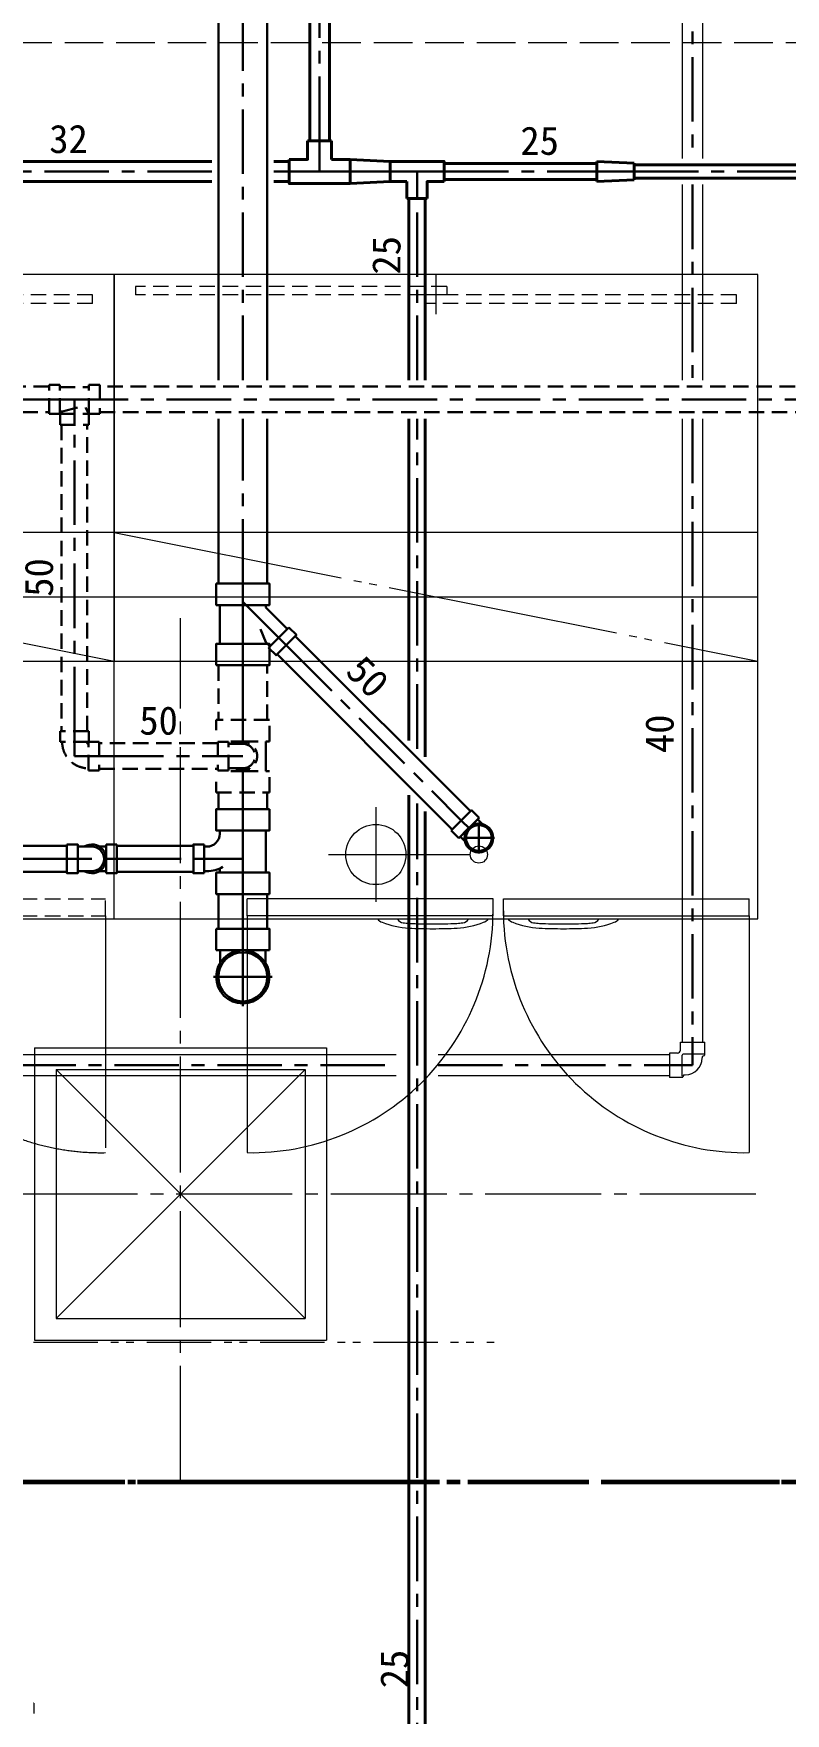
# Model space of a CAD drawing. Units: millimetres at full size, sheet at 1:30. Extents: x -16828 to 149130, y 47892 to 100313.
# Drawn here: x 18572 to 20324, y 54962 to 58872 of the extents above; entities that cross this region are included whole.
import ezdxf
from ezdxf.enums import TextEntityAlignment as Align

# ---------------------------------------------------------------- set-up
doc = ezdxf.new("R2010")
doc.units = ezdxf.units.MM
doc.header["$LTSCALE"] = 30
for name, pattern in [('CHAIN1', [8, 5, -1, 1, -1]), ('CHAIN2', [12, 9, -1, 1, -1]), ('DASHED1', [1.8, 1.2, -0.6]), ('DASHED3', [4, 3, -1]), ('DOUBLE_CHAIN1', [8.8, 5, -1, 0.6, -0.6, 0.6, -1]), ('LONG_DOUBLE_CHAIN', [21.8, 18, -1, 0.6, -0.6, 0.6, -1])]:
    doc.linetypes.add(name, pattern=pattern)
for name, color, linetype, lineweight in [('0-0', 7, 'CHAIN2', 15), ('0-1', 7, 'Continuous', 15), ('2-0_通芯', 7, 'DOUBLE_CHAIN1', 15), ('2-2_間仕切り芯', 7, 'DOUBLE_CHAIN1', 15), ('2-A_建具', 7, 'Continuous', 15), ('3-1_AIHO57-排水立上げ', 7, 'Continuous', 15), ('3-2_AIHO56-排水接続', 7, 'Continuous', 15), ('3-4_AIHO30-厨房機器', 7, 'Continuous', 15), ('3-5_AIHO31-厨房機器中心線', 7, 'CHAIN2', 15), ('3-6_AIHO33-厨房機器隠れ線', 7, 'DASHED1', 15), ('3-7_AIHO47-厨房機器アウトライン', 7, 'Continuous', 15), ('3-9_AIHO32-厨房機器補助線', 7, 'LONG_DOUBLE_CHAIN', 15), ('3-E_AIHO48-厨房機器既設品', 7, 'Continuous', 15), ('9-9_配管－汚水１：硬質塩ビ管（ＤＶ）', 2, 'Continuous', 30), ('9-A_配管－給水３：ＶＬＰ(ＶＤ)', 5, 'Continuous', 40), ('9-B_配管－給湯１２：ＨＴＬＰ（ＵＸ）', 3, 'Continuous', 20)]:
    doc.layers.add(name, color=color, linetype=linetype, lineweight=lineweight)
doc.styles.add('ＭＳ ゴシック', font='')
doc.styles.get('ＭＳ ゴシック').set_extended_font_data('MS Gothic')

msp = doc.modelspace()

# ---------------------------------------------------------------- linework, layer by layer
at = {"layer": '0-0'}
for p, q in [((18914.96, 55500.86), (18914.96, 57510.86)), ((18184.96, 56170.86), (20254.96, 56170.86))]:
    msp.add_line(p, q, dxfattribs=at)
at = {"layer": '0-0', "color": 1, "lineweight": 60}
msp.add_line((-9565.04, 55500.86), (35684.96, 55500.86), dxfattribs=at)
at = {"layer": '0-1', "linetype": 'DASHED3'}
msp.add_line((16364.96, 58850.86), (23009.96, 58850.86), dxfattribs=at)
at = {"layer": '0-1'}
for p, q in [((18574.96, 56510.86), (18574.96, 55830.86)), ((18624.96, 56460.86), (19204.96, 55880.86)), ((18624.96, 55880.86), (19204.96, 55880.86)), ((18574.96, 55830.86), (19254.96, 55830.86))]:
    msp.add_line(p, q, dxfattribs=at)
for points in [[(18574.96, 56510.86), (19254.96, 56510.86), (19254.96, 55830.86)], [(18624.96, 56460.86), (19204.96, 56460.86), (19204.96, 55880.86)], [(18624.96, 56460.86), (18624.96, 55880.86), (19204.96, 56460.86)]]:
    msp.add_lwpolyline(points, dxfattribs=at)
at = {"layer": '2-0_通芯', "color": 1, "lineweight": 60}
msp.add_line((-10727.74, 55500.86), (35684.96, 55500.86), dxfattribs=at)
at = {"layer": '2-2_間仕切り芯'}
msp.add_line((7484.21, 55825.86), (19645.21, 55825.86), dxfattribs=at)
at = {"layer": '2-A_建具'}
msp.add_line((18572.96, 54985.36), (18572.96, 54961.36), dxfattribs=at)
msp.add_arc((18572.46, 54985.36), 0.5, 0.00001, 89.99999, dxfattribs=at)
at = {"layer": '3-1_AIHO57-排水立上げ'}
msp.add_line((19439.96, 56960.86), (19589.96, 56960.86), dxfattribs=at)
msp.add_circle((19609.96, 56960.86), 20, dxfattribs=at)
at = {"layer": '3-2_AIHO56-排水接続'}
for p, q in [((19369.96, 57070.86), (19369.96, 56850.86)), ((19259.96, 56960.86), (19479.96, 56960.86))]:
    msp.add_line(p, q, dxfattribs=at)
msp.add_circle((19369.96, 56960.86), 70, dxfattribs=at)
at = {"layer": '3-4_AIHO30-厨房機器'}
for p, q in [((17259.96, 57560.86), (18759.96, 57560.86)), ((18759.96, 56810.86), (18759.96, 57560.86)), ((17259.96, 56810.86), (18759.96, 56810.86))]:
    msp.add_line(p, q, dxfattribs=at)
for points in [[(18759.96, 58310.86), (17259.96, 58310.86), (17259.96, 57560.86), (18759.96, 57560.86)], [(20259.96, 58310.86), (18759.96, 58310.86), (18759.96, 57560.86), (20259.96, 57560.86)], [(17259.96, 57410.86), (18759.96, 57410.86), (18759.96, 57710.86), (17259.96, 57710.86)], [(18759.96, 57410.86), (20259.96, 57410.86), (20259.96, 57710.86), (18759.96, 57710.86)]]:
    msp.add_lwpolyline(points, close=True, dxfattribs=at)
at = {"layer": '3-5_AIHO31-厨房機器中心線'}
msp.add_line((19509.96, 58310.86), (19509.96, 58218.36), dxfattribs=at)
at = {"layer": '3-6_AIHO33-厨房機器隠れ線'}
for p, q in [((18709.96, 58263.36), (17984.96, 58263.36)), ((18709.96, 58243.36), (18709.96, 58263.36)), ((19534.96, 58283.36), (18809.96, 58283.36)), ((18809.96, 58283.36), (18809.96, 58263.36)), ((19534.96, 58263.36), (18809.96, 58263.36)), ((20209.96, 58263.36), (19484.96, 58263.36)), ((19484.96, 58263.36), (19484.96, 58243.36)), ((19534.96, 58283.36), (19534.96, 58263.36)), ((20209.96, 58243.36), (20209.96, 58263.36)), ((18709.96, 58243.36), (17984.96, 58243.36)), ((20209.96, 58243.36), (19484.96, 58243.36))]:
    msp.add_line(p, q, dxfattribs=at)
for points in [[(18166.96, 56817.86), (18166.96, 56857.86), (18739.96, 56857.86)], [(18166.96, 56817.86), (18739.96, 56817.86), (18739.96, 56857.86)]]:
    msp.add_lwpolyline(points, dxfattribs=at)
at = {"layer": '3-7_AIHO47-厨房機器アウトライン'}
for points in [[(18759.96, 58310.86), (17259.96, 58310.86), (17259.96, 57560.86), (18759.96, 57560.86)], [(20259.96, 58310.86), (18759.96, 58310.86), (18759.96, 57560.86), (20259.96, 57560.86)], [(17259.96, 57410.86), (18759.96, 57410.86), (18759.96, 57710.86), (17259.96, 57710.86)], [(18759.96, 57410.86), (20259.96, 57410.86), (20259.96, 57710.86), (18759.96, 57710.86)]]:
    msp.add_lwpolyline(points, close=True, dxfattribs=at)
at = {"layer": '3-9_AIHO32-厨房機器補助線'}
for p, q in [((17259.96, 57710.86), (18759.96, 57410.86)), ((18759.96, 57710.86), (20259.96, 57410.86)), ((18739.96, 56817.86), (18739.96, 56266.97))]:
    msp.add_line(p, q, dxfattribs=at)
msp.add_arc((18729.79, 56829.71), 562.83, 179.98475, 271.03491, dxfattribs=at)
at = {"layer": '3-E_AIHO48-厨房機器既設品'}
for p, q in [((18759.96, 56810.86), (18759.96, 57560.86)), ((18759.96, 57560.86), (20259.96, 57560.86)), ((20259.96, 56810.86), (20259.96, 57560.86)), ((19069.96, 56817.86), (19069.96, 56266.97)), ((20239.96, 56817.86), (20239.96, 56266.97)), ((18759.96, 56810.86), (20259.96, 56810.86))]:
    msp.add_line(p, q, dxfattribs=at)
for points in [[(19642.96, 56817.86), (19642.96, 56857.86), (19069.96, 56857.86)], [(19642.96, 56817.86), (19069.96, 56817.86), (19069.96, 56857.86)], [(19666.96, 56817.86), (19666.96, 56857.86), (20239.96, 56857.86)], [(19666.96, 56817.86), (20239.96, 56817.86), (20239.96, 56857.86)]]:
    msp.add_lwpolyline(points, dxfattribs=at)
for centre, radius, start, end in [((19080.13, 56829.71), 562.83, 268.96509, 0.01525), ((20229.79, 56829.71), 562.83, 179.98475, 271.03491), ((19395.78, 56831.06), 30, 222.31102, 248.72143), ((19457.48, 56989.47), 200, 248.72143, 266.89193), ((19435.85, 56819.84), 18, 209.92017, 262.73441), ((19457.48, 56989.47), 189, 262.73441, 266.89193), ((19500.85, 57788.29), 1000, 266.89193, 270.12074), ((19500.85, 57788.29), 989, 266.89193, 270.12208), ((19505.07, 57788.29), 989, 269.87792, 273.10807), ((19505.07, 57788.29), 1000, 269.87926, 273.10807), ((19548.44, 56989.47), 189, 273.10807, 277.26559), ((19548.44, 56989.47), 200, 273.10807, 291.27857), ((19570.07, 56819.84), 18, 277.26559, 330.07983), ((19610.14, 56831.06), 30, 291.27857, 317.68898), ((19699.78, 56831.06), 30, 222.31102, 248.72143), ((19761.48, 56989.47), 200, 248.72143, 266.89193), ((19739.85, 56819.84), 18, 209.92017, 262.73441), ((19761.48, 56989.47), 189, 262.73441, 266.89193), ((19804.85, 57788.29), 1000, 266.89193, 270.12074), ((19804.85, 57788.29), 989, 266.89193, 270.12208), ((19809.07, 57788.29), 989, 269.87792, 273.10807), ((19809.07, 57788.29), 1000, 269.87926, 273.10807), ((19852.44, 56989.47), 189, 273.10807, 277.26559), ((19852.44, 56989.47), 200, 273.10807, 291.27857), ((19874.07, 56819.84), 18, 277.26559, 330.07983), ((19914.14, 56831.06), 30, 291.27857, 317.68898)]:
    msp.add_arc(centre, radius, start, end, dxfattribs=at)
at = {"layer": '9-9_配管－汚水１：硬質塩ビ管（ＤＶ）'}
for p, q in [((19002.96, 62694.67), (19002.96, 58065.44)), ((19116.96, 58065.44), (19116.96, 62648.67)), ((19002.96, 57975.44), (19002.96, 57591.47)), ((19116.96, 57591.47), (19116.96, 57975.44)), ((19006.06, 57541.47), (19006.06, 57451.47)), ((19113.86, 57536.02), (19113.86, 57541.47)), ((19163.62, 57486.26), (19113.86, 57536.02)), ((19113.86, 57455.12), (19101.36, 57485.3)), ((19119.71, 57442.34), (19167.09, 57489.72)), ((19113.86, 57451.47), (19113.86, 57455.12)), ((19123.18, 57445.81), (19113.86, 57455.12)), ((19590.16, 57061.7), (19182.29, 57469.57)), ((19139.86, 57427.14), (19547.73, 57019.27)), ((19006.06, 57009.25), (19006.06, 57016.81)), ((19113.86, 57016.81), (19113.86, 56918.81)), ((19562.94, 56999.12), (19545.26, 57016.8)), ((19562.94, 56999.12), (19584.59, 57020.77)), ((19610.31, 57046.49), (19588.66, 57024.84)), ((19606.78, 57042.96), (19617.66, 57032.07)), ((18650.26, 56980.81), (18167.96, 56980.81)), ((18675.26, 56979.31), (18708.26, 56979.31)), ((18741.26, 56979.31), (18725.86, 56979.31)), ((18741.26, 56984.31), (18766.26, 56984.31)), ((18741.26, 56984.31), (18741.26, 56956.58)), ((18944.96, 56980.81), (18766.26, 56980.81)), ((18969.96, 56917.31), (18969.96, 56984.31)), ((18976.14, 56979.33), (18969.96, 56979.33)), ((19566.47, 57002.65), (19577.36, 56991.77)), ((18741.26, 56917.31), (18741.26, 56945.04)), ((18167.96, 56920.81), (18650.26, 56920.81)), ((18675.26, 56922.31), (18708.26, 56922.31)), ((18741.26, 56922.31), (18725.86, 56922.31)), ((18766.26, 56920.81), (18944.96, 56920.81)), ((18976.24, 56922.14), (18969.96, 56922.14)), ((19006.06, 56918.81), (19006.06, 56928.45)), ((19002.96, 56868.81), (19002.96, 56788.14)), ((19116.96, 56788.14), (19116.96, 56868.81)), ((18997.96, 56738.14), (18997.96, 56788.14)), ((18997.96, 56738.14), (19059.96, 56738.14)), ((19006.96, 56738.14), (19006.96, 56708.31)), ((19121.96, 56738.14), (19059.96, 56738.14)), ((19112.96, 56738.14), (19112.96, 56708.31))]:
    msp.add_line(p, q, dxfattribs=at)
at = {"layer": '9-9_配管－汚水１：硬質塩ビ管（ＤＶ）', "linetype": 'CHAIN1'}
for p, q in [((19059.96, 58065.44), (19059.96, 62694.67)), ((18608.55, 58020.44), (15738.18, 58020.44)), ((18608.55, 58020.44), (18667.55, 58020.44)), ((18726.55, 58020.44), (18667.55, 58020.44)), ((18667.55, 57961.44), (18667.55, 58020.44)), ((21912.48, 58020.44), (18726.55, 58020.44)), ((18667.55, 57248.12), (18667.55, 57961.44)), ((19059.96, 57591.47), (19059.96, 57975.44)), ((19059.96, 57591.47), (19059.96, 57549.47)), ((19059.96, 57401.47), (19059.96, 57549.47)), ((19161.08, 57448.35), (19059.96, 57549.47)), ((19161.08, 57448.35), (19568.95, 57040.48)), ((19059.96, 57401.47), (19059.96, 57274.12)), ((18667.55, 57248.12), (18667.55, 57190.12)), ((19059.96, 57274.12), (19059.96, 57223.62)), ((18725.55, 57190.12), (18667.55, 57190.12)), ((18725.55, 57190.12), (19001.96, 57190.12)), ((19001.96, 57190.12), (19059.96, 57190.12)), ((19059.96, 57105.12), (19059.96, 57156.62)), ((19059.96, 57105.12), (19059.96, 57066.81)), ((19059.96, 57066.81), (19059.96, 56950.81)), ((19568.95, 57040.48), (19588.75, 57020.68)), ((19609.96, 56963.47), (19609.96, 57035.47)), ((19573.96, 56999.47), (19645.96, 56999.47)), ((18650.26, 56950.81), (18167.96, 56950.81)), ((18650.26, 56950.81), (18708.26, 56950.81)), ((18766.26, 56950.81), (18741.76, 56950.81)), ((18766.26, 56950.81), (18944.96, 56950.81)), ((18944.96, 56950.81), (19059.96, 56950.81)), ((19059.96, 56868.81), (19059.96, 56950.81)), ((19059.96, 56868.81), (19059.96, 56788.14)), ((19059.96, 56788.14), (19059.96, 56733.14)), ((19059.96, 56607.74), (19059.96, 56744.54)), ((18991.56, 56676.14), (19128.36, 56676.14))]:
    msp.add_line(p, q, dxfattribs=at)
at = {"layer": '9-9_配管－汚水１：硬質塩ビ管（ＤＶ）', "linetype": 'DASHED1'}
for p, q in [((18608.55, 58050.44), (15738.18, 58050.44)), ((18608.55, 58053.94), (18633.55, 58053.94)), ((18608.55, 57986.94), (18608.55, 58053.94)), ((18633.55, 57986.94), (18633.55, 58053.94)), ((18633.55, 58049.04), (18701.55, 58049.04)), ((21912.48, 58050.44), (18726.55, 58050.44)), ((15738.18, 57990.44), (18608.55, 57990.44)), ((18633.55, 57991.84), (18640.25, 57991.84)), ((18640.25, 57991.84), (18691.89, 58006.2)), ((18701.55, 57986.94), (18693.68, 58001.72)), ((18726.55, 57990.44), (21912.48, 57990.44)), ((18633.55, 57986.94), (18608.55, 57986.94)), ((18633.55, 57986.94), (18701.55, 57986.94)), ((18637.55, 57961.44), (18637.55, 57248.12)), ((18697.55, 57248.12), (18697.55, 57961.44)), ((18701.05, 57986.94), (18701.05, 57961.44)), ((19002.96, 57401.47), (19002.96, 57274.12)), ((19116.96, 57274.12), (19116.96, 57401.47)), ((18701.05, 57248.12), (18634.05, 57248.12)), ((19121.96, 57274.12), (18997.96, 57274.12)), ((18997.96, 57250.12), (18997.96, 57274.12)), ((19121.96, 57224.12), (19121.96, 57274.12)), ((18725.55, 57223.62), (18700.55, 57223.62)), ((18700.55, 57156.62), (18700.55, 57223.62)), ((19001.96, 57220.12), (18725.55, 57220.12)), ((19026.96, 57218.62), (19059.96, 57218.62)), ((19031.96, 57224.12), (19059.96, 57224.12)), ((19059.96, 57224.12), (19121.96, 57224.12)), ((19113.86, 57190.12), (19113.86, 57224.12)), ((19113.86, 57155.12), (19113.86, 57190.12)), ((18725.55, 57160.12), (19001.96, 57160.12)), ((18997.96, 57130.12), (18997.96, 57105.12)), ((19026.96, 57161.62), (19059.96, 57161.62)), ((19031.96, 57155.12), (19059.96, 57155.12)), ((19059.96, 57155.12), (19121.96, 57155.12)), ((19121.96, 57105.12), (19121.96, 57155.12)), ((18997.96, 57105.12), (19121.96, 57105.12)), ((19002.96, 57105.12), (19002.96, 57066.81)), ((19116.96, 57066.81), (19116.96, 57105.12))]:
    msp.add_line(p, q, dxfattribs=at)
for points in [[(18726.55, 58053.94), (18726.55, 57986.94), (18701.55, 57986.94)], [(18701.55, 57986.94), (18701.55, 58053.94), (18726.55, 58053.94)], [(18634.05, 57986.94), (18634.05, 57961.44), (18701.05, 57961.44)], [(18701.05, 57248.12), (18701.05, 57223.12), (18634.05, 57223.12), (18634.05, 57248.12)], [(18725.55, 57223.62), (18725.55, 57156.62), (18700.55, 57156.62)]]:
    msp.add_lwpolyline(points, dxfattribs=at)
at = {"layer": '9-9_配管－汚水１：硬質塩ビ管（ＤＶ）'}
for points in [[(18997.96, 57591.47), (19121.96, 57591.47), (19121.96, 57541.47), (18997.96, 57541.47)], [(18997.96, 57401.47), (19121.96, 57401.47), (19121.96, 57451.47), (18997.96, 57451.47)], [(19121.96, 57066.81), (18997.96, 57066.81), (18997.96, 57016.81), (19121.96, 57016.81)], [(18650.26, 56984.31), (18650.26, 56917.31), (18675.26, 56917.31), (18675.26, 56984.31)], [(19121.96, 56868.81), (18997.96, 56868.81), (18997.96, 56918.81), (19121.96, 56918.81)]]:
    msp.add_lwpolyline(points, close=True, dxfattribs=at)
for points in [[(19119.71, 57442.34), (19137.39, 57424.67), (19184.76, 57472.04), (19167.09, 57489.72)], [(19545.26, 57016.8), (19592.64, 57064.17), (19610.31, 57046.49)], [(18766.26, 56984.31), (18766.26, 56917.31), (18741.26, 56917.31)], [(18969.96, 56917.31), (18944.96, 56917.31), (18944.96, 56984.31), (18969.96, 56984.31)], [(18997.96, 56788.14), (19121.96, 56788.14), (19121.96, 56738.14)]]:
    msp.add_lwpolyline(points, dxfattribs=at)
at = {"layer": '9-9_配管－汚水１：硬質塩ビ管（ＤＶ）', "linetype": 'DASHED1'}
msp.add_lwpolyline([(19001.96, 57223.62), (19001.96, 57156.62), (19026.96, 57156.62), (19026.96, 57223.62)], close=True, dxfattribs=at)
at = {"layer": '9-9_配管－汚水１：硬質塩ビ管（ＤＶ）'}
for centre, radius in [((19609.96, 56999.47), 30), ((19059.96, 56676.14), 57)]:
    msp.add_circle(centre, radius, dxfattribs=at)
at = {"layer": '9-9_配管－汚水１：硬質塩ビ管（ＤＶ）', "linetype": 'DASHED1'}
for centre, radius, start, end in [((18700.55, 57223.12), 61.5, 180, 270), ((18700.55, 57223.12), 4.5, 180, 270), ((19059.96, 57190.12), 33.5, 238.29293, 121.70707), ((19059.96, 57190.12), 28.5, 270, 90)]:
    msp.add_arc(centre, radius, start, end, dxfattribs=at)
at = {"layer": '9-9_配管－汚水１：硬質塩ビ管（ＤＶ）'}
for centre, radius, start, end in [((19609.96, 56999.47), 33.5, 90, 180), ((19609.96, 56999.47), 33.5, 0, 90), ((18708.26, 56950.81), 33.5, 238.29293, 121.70707), ((18708.26, 56950.81), 28.5, 270, 90), ((18976.14, 57009.25), 29.92, 270, 0), ((19609.96, 56999.47), 33.5, 180, 270), ((19609.96, 56999.47), 33.5, 270, 0), ((18976.24, 56996.94), 74.8, 270, 300), ((19059.96, 56676.14), 62, 0, 180), ((19059.96, 56676.14), 62, 180, 270), ((19059.96, 56676.14), 62, 270, 0)]:
    msp.add_arc(centre, radius, start, end, dxfattribs=at)
at = {"layer": '9-A_配管－給水３：ＶＬＰ(ＶＤ)'}
for p, q in [((19215.81, 59985.86), (19215.81, 58621.86)), ((19262.11, 58621.86), (19262.11, 59985.86)), ((19266.96, 58621.86), (19210.96, 58621.86)), ((19266.96, 58621.86), (19266.96, 58578.86)), ((18987.96, 58574.01), (15869.23, 58574.01)), ((19167.96, 58574.01), (19131.96, 58574.01)), ((19309.96, 58578.86), (19266.96, 58578.86)), ((19309.96, 58522.86), (19309.96, 58578.86)), ((19309.96, 58578.86), (19402.96, 58574.36)), ((19309.96, 58522.86), (19309.96, 58578.86)), ((19402.96, 58527.36), (19402.96, 58574.36)), ((19402.96, 58574.36), (19402.96, 58527.36)), ((19884.38, 58527.36), (19884.38, 58574.36)), ((19884.38, 58574.36), (19971.38, 58570.36)), ((19884.38, 58569.76), (19528.96, 58569.76)), ((19971.38, 58531.36), (19971.38, 58570.36)), ((21883.48, 58566.36), (19971.38, 58566.36)), ((19971.38, 58535.36), (21883.48, 58535.36)), ((15869.23, 58527.71), (18987.96, 58527.71)), ((19131.96, 58527.71), (19167.96, 58527.71)), ((19309.96, 58522.86), (19402.96, 58527.36)), ((19402.96, 58527.36), (19442.46, 58527.36)), ((19442.46, 58487.86), (19442.46, 58527.36)), ((19528.96, 58531.96), (19884.38, 58531.96)), ((19884.38, 58527.36), (19971.38, 58531.36)), ((19442.46, 58487.86), (19489.46, 58487.86)), ((19447.06, 58487.86), (19447.06, 58065.44)), ((19484.86, 58065.44), (19484.86, 58487.86)), ((19447.06, 57975.44), (19447.06, 57226.01)), ((19484.86, 57188.21), (19484.86, 57975.44)), ((19447.06, 57098.73), (19447.06, 54069.86)), ((19484.86, 54069.86), (19484.86, 57060.93))]:
    msp.add_line(p, q, dxfattribs=at)
at = {"layer": '9-A_配管－給水３：ＶＬＰ(ＶＤ)', "color": 2, "linetype": 'CHAIN1', "lineweight": 30}
for p, q in [((19238.96, 58621.86), (19238.96, 59985.86)), ((19238.96, 58621.86), (19238.96, 58550.86)), ((18987.96, 58550.86), (15864.23, 58550.86)), ((19167.96, 58550.86), (19131.96, 58550.86)), ((19167.96, 58550.86), (19238.96, 58550.86)), ((19309.96, 58550.86), (19238.96, 58550.86)), ((19309.96, 58550.86), (19356.46, 58550.86)), ((19402.96, 58550.86), (19356.46, 58550.86)), ((19402.96, 58550.86), (19465.96, 58550.86)), ((19528.96, 58550.86), (19465.96, 58550.86)), ((19465.96, 58487.86), (19465.96, 58550.86)), ((19528.96, 58550.86), (19884.38, 58550.86)), ((19884.38, 58550.86), (19927.88, 58550.86)), ((19971.38, 58550.86), (19927.88, 58550.86)), ((19971.38, 58550.86), (21883.48, 58550.86)), ((19465.96, 58065.44), (19465.96, 58487.86)), ((19465.96, 57207.11), (19465.96, 57975.44)), ((19465.96, 54069.86), (19465.96, 57079.83))]:
    msp.add_line(p, q, dxfattribs=at)
at = {"layer": '9-A_配管－給水３：ＶＬＰ(ＶＤ)'}
for points in [[(19210.96, 58621.86), (19210.96, 58578.86), (19167.96, 58578.86)], [(19309.96, 58522.86), (19167.96, 58522.86), (19167.96, 58578.86)], [(19402.96, 58574.36), (19528.96, 58574.36), (19528.96, 58527.36)], [(19489.46, 58487.86), (19489.46, 58527.36), (19528.96, 58527.36)]]:
    msp.add_lwpolyline(points, dxfattribs=at)
at = {"layer": '9-B_配管－給湯１２：ＨＴＬＰ（ＵＸ）'}
for p, q in [((20083.4, 60016.96), (20083.4, 58581.36)), ((20132, 58581.36), (20132, 60016.96)), ((20083.4, 58520.36), (20083.4, 58065.44)), ((20132, 58065.44), (20132, 58520.36)), ((20083.4, 57975.44), (20083.4, 56523.89)), ((20132, 56523.89), (20132, 57975.44)), ((20079.4, 56505.69), (20079.4, 56523.89)), ((20079.4, 56523.89), (20136, 56523.89)), ((20136, 56494.78), (20136, 56523.89)), ((19417.06, 56494.89), (15880.73, 56494.89)), ((20054.4, 56494.89), (19514.86, 56494.89)), ((20054.4, 56498.89), (20054.4, 56442.29)), ((20072.6, 56498.89), (20054.4, 56498.89)), ((20083.51, 56444.8), (20083.51, 56493.93)), ((20133.77, 56495.93), (20085.51, 56495.93)), ((20130.29, 56489.83), (20130.29, 56487.5)), ((20131.31, 56491.34), (20135.22, 56493.46)), ((15880.73, 56446.29), (19417.06, 56446.29)), ((19514.86, 56446.29), (20054.4, 56446.29)), ((20083.51, 56442.29), (20054.4, 56442.29)), ((20086.95, 56446.97), (20084.82, 56443.07)), ((20088.46, 56448), (20090.79, 56448))]:
    msp.add_line(p, q, dxfattribs=at)
at = {"layer": '9-B_配管－給湯１２：ＨＴＬＰ（ＵＸ）', "color": 2, "linetype": 'CHAIN1', "lineweight": 30}
for p, q in [((20107.7, 60016.96), (20107.7, 58581.36)), ((20107.7, 58520.36), (20107.7, 58065.44)), ((20107.7, 57975.44), (20107.7, 56523.89)), ((20107.7, 56523.89), (20107.7, 56470.59)), ((20107.7, 56523.89), (20107.7, 56470.59)), ((15880.73, 56470.59), (19417.06, 56470.59)), ((19514.86, 56470.59), (20054.4, 56470.59)), ((20054.4, 56470.59), (20107.7, 56470.59)), ((20054.4, 56470.59), (20107.7, 56470.59))]:
    msp.add_line(p, q, dxfattribs=at)
at = {"layer": '9-B_配管－給湯１２：ＨＴＬＰ（ＵＸ）'}
for centre, radius, start, end in [((20072.6, 56505.69), 6.8, 270, 0), ((20085.51, 56493.93), 2, 90, 180), ((20090.79, 56487.5), 39.5, 270, 0), ((20132.27, 56489.58), 2, 118.61046, 172.93989), ((20134.5, 56494.78), 1.5, 298.61046, 0), ((20135.2, 56498.89), 3, 279.75265, 282.66818), ((20083.51, 56443.79), 1.5, 270, 331.38954), ((20088.71, 56446.02), 2, 97.06011, 151.38954)]:
    msp.add_arc(centre, radius, start, end, dxfattribs=at)

# ---------------------------------------------------------------- texts
at = {"layer": '9-9_配管－汚水１：硬質塩ビ管（ＤＶ）', "color": 7, "style": 'ＭＳ ゴシック'}
for rotation, p in [(90, (18637.55, 57560.86)), (315, (19282.24, 57369.62))]:
    msp.add_text('50', height=65.98, rotation=rotation, dxfattribs=at).set_placement(p, align=Align.BOTTOM_LEFT)
msp.add_text('50', height=65.98, dxfattribs=at).set_placement((18818.91, 57220.12), align=Align.BOTTOM_LEFT)
at = {"layer": '9-A_配管－給水３：ＶＬＰ(ＶＤ)', "color": 7, "style": 'ＭＳ ゴシック'}
for s, p in [('32', (18609.05, 58574.01)), ('25', (19706.67, 58569.76))]:
    msp.add_text(s, height=65.98, dxfattribs=at).set_placement(p, align=Align.BOTTOM_LEFT)
for p in [(19447.06, 58310.86), (19465.96, 55020.13)]:
    msp.add_text('25', height=65.98, rotation=90, dxfattribs=at).set_placement(p, align=Align.BOTTOM_LEFT)
at = {"layer": '9-B_配管－給湯１２：ＨＴＬＰ（ＵＸ）', "color": 7, "style": 'ＭＳ ゴシック'}
msp.add_text('40', height=65.98, rotation=90, dxfattribs=at).set_placement((20083.4, 57197.05), align=Align.BOTTOM_LEFT)

doc.saveas('drawing.dxf')
